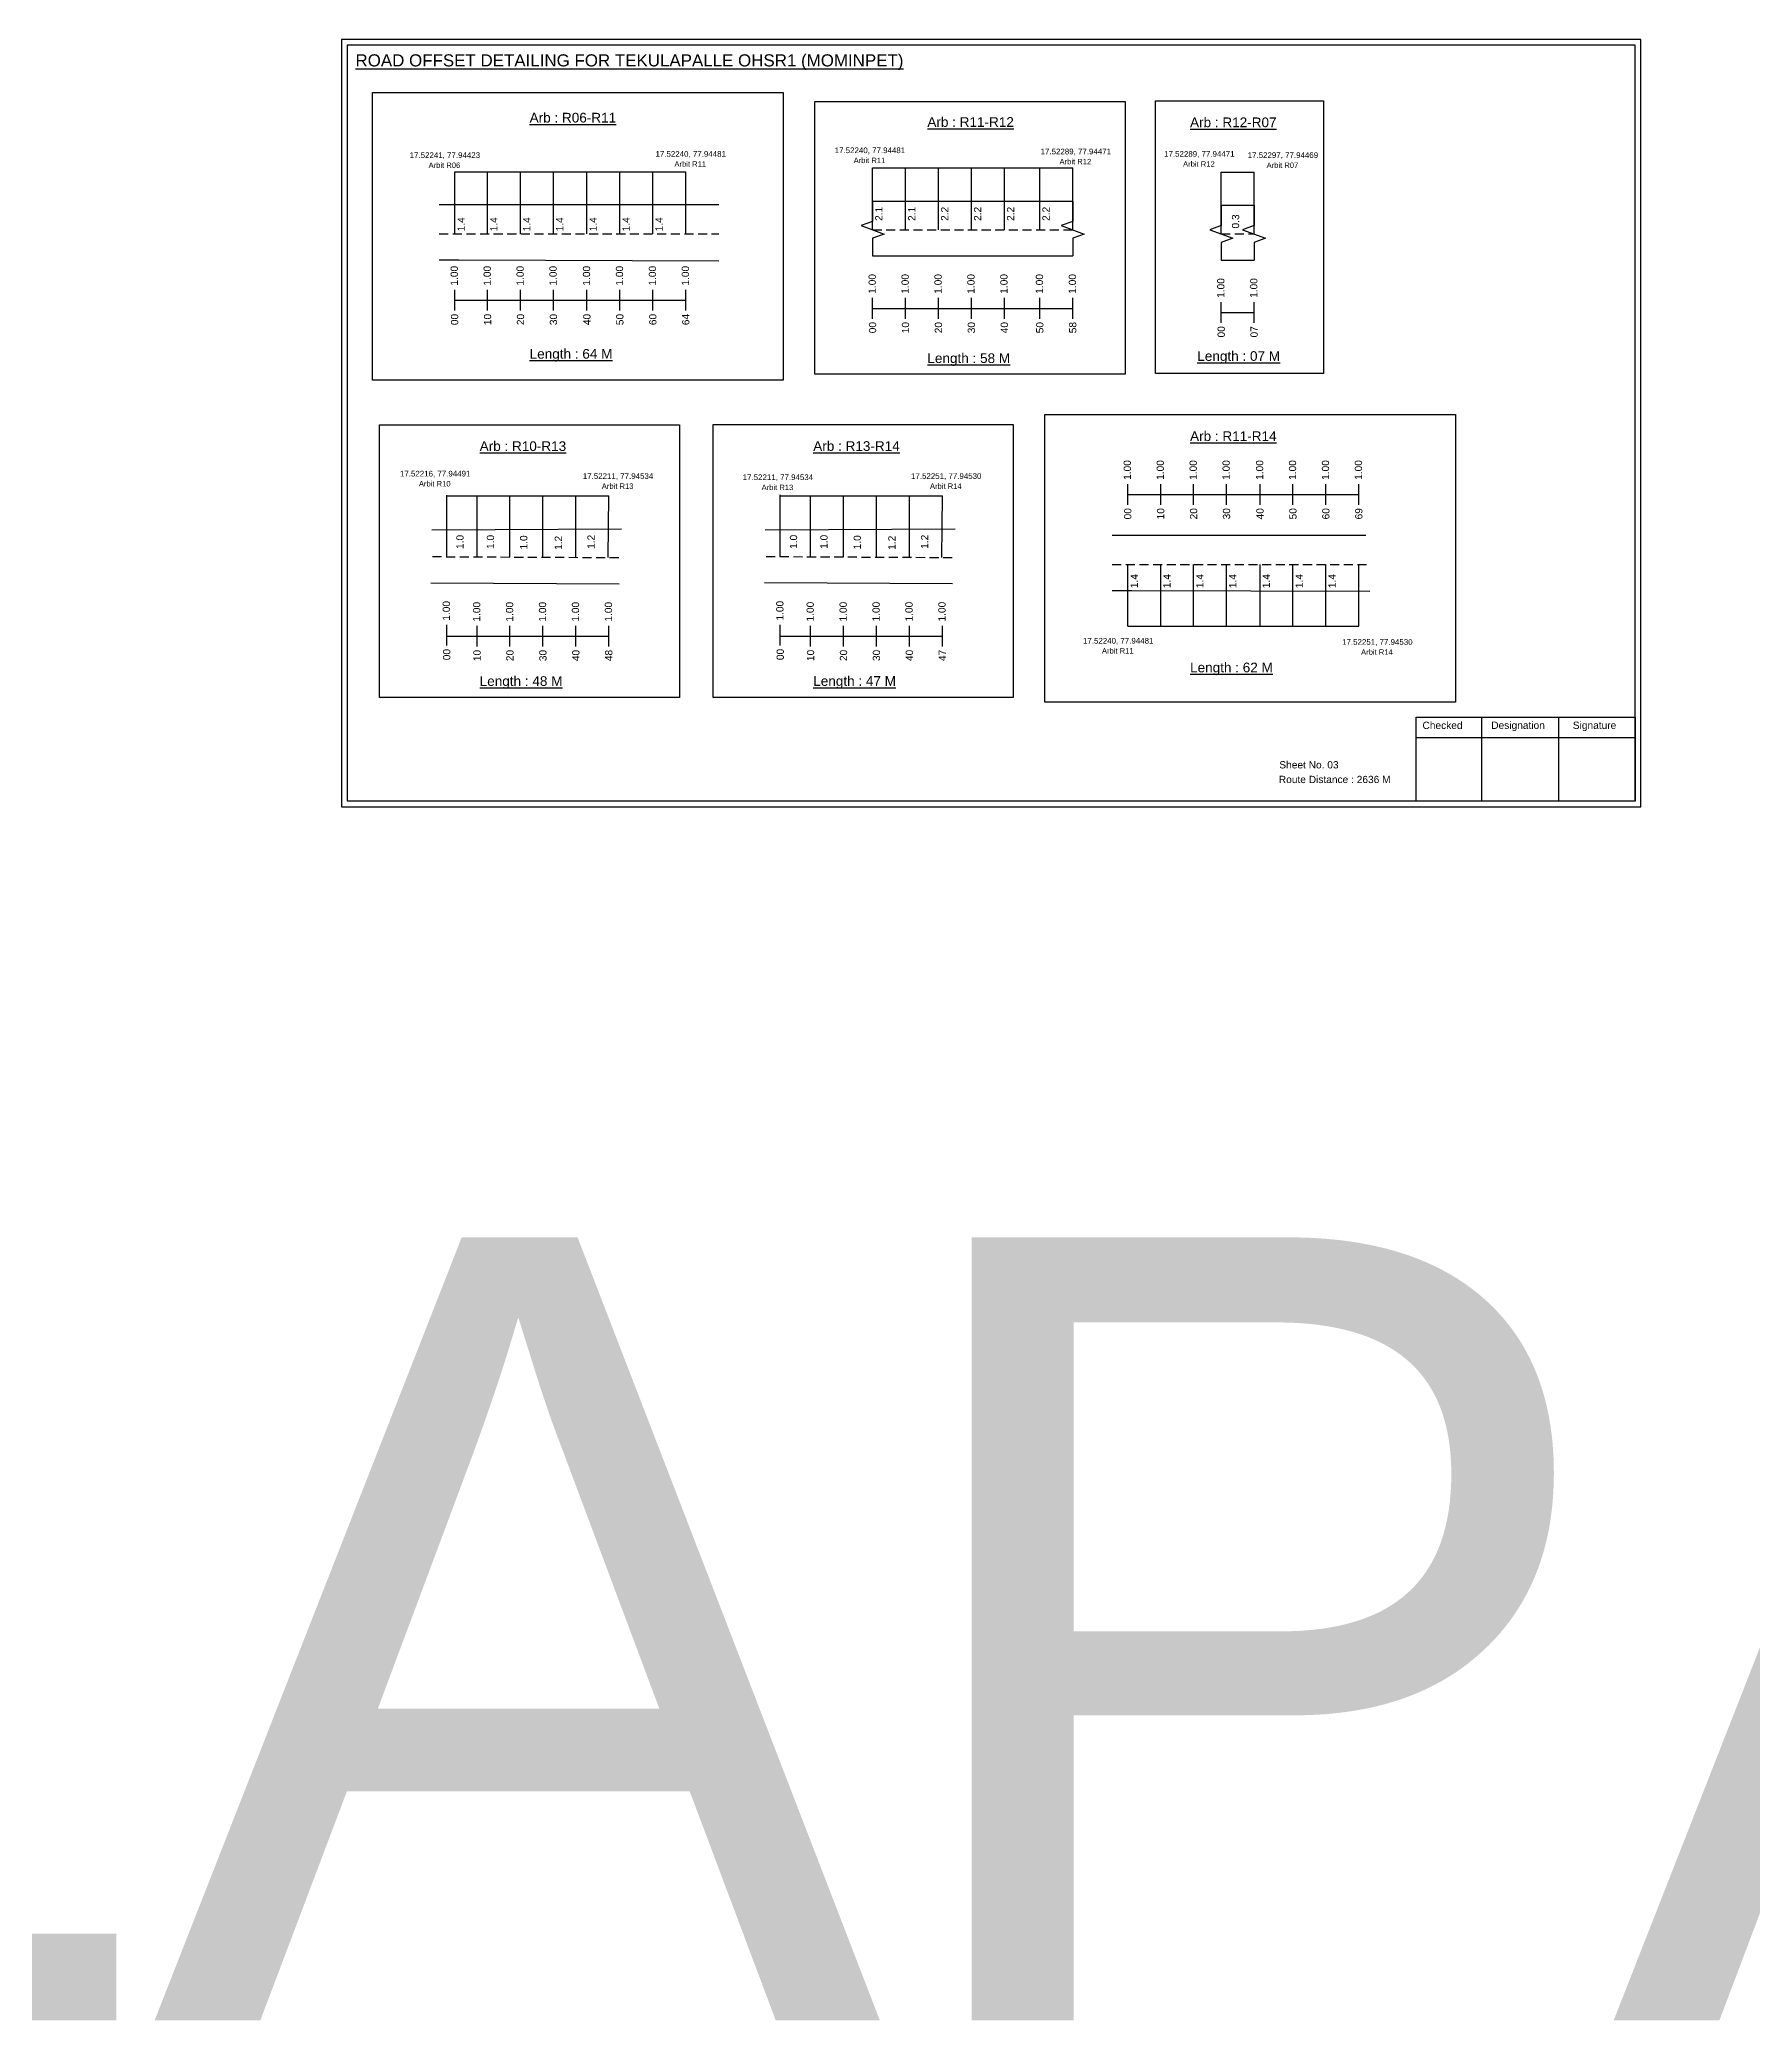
# Model space of a CAD drawing. Header units: inches. Extents: x 1745 to 7876, y -847 to 3138.
# Drawn here: x 5091 to 5798, y 926 to 1744 of the extents above; entities that cross this region are included whole.
import ezdxf

# ---------------------------------------------------------------- set-up
doc = ezdxf.new("R2010")
doc.units = ezdxf.units.IN
doc.header["$MEASUREMENT"] = 0
doc.linetypes.add('DASHED2', pattern=[0.375, 0.25, -0.125])
doc.layers.add('PDF_Geometry', color=7, linetype='Continuous')
doc.layers.add('PDF_Text', color=5, linetype='Continuous')
doc.styles.add('PDF Arial', font='arial.ttf')
doc.styles.get("Standard").update_dxf_attribs({"font": 'arial.ttf'})

msp = doc.modelspace()

# ---------------------------------------------------------------- linework, layer by layer
at = {"color": 5}
for p, q in [((5262.59, 1689.4), (5358, 1689.4)), ((5435.14, 1691.04), (5517.79, 1691.04)), ((5579.07, 1689.32), (5592.67, 1689.32)), ((5259.31, 1555.67), (5326.23, 1555.67)), ((5397.03, 1555.72), (5463.95, 1555.72)), ((5540.48, 1501.81), (5635.9, 1501.81))]:
    msp.add_line(p, q, dxfattribs=at)
for p, q in [((5262.59, 1663.86), (5262.59, 1689.4)), ((5276.19, 1663.86), (5276.19, 1689.4)), ((5289.79, 1663.86), (5289.79, 1689.4)), ((5303.39, 1663.86), (5303.39, 1689.4)), ((5317.2, 1663.86), (5317.2, 1689.4)), ((5330.8, 1663.86), (5330.8, 1689.4)), ((5344.4, 1663.86), (5344.4, 1689.4)), ((5358, 1663.86), (5358, 1689.4)), ((5435.14, 1665.5), (5435.14, 1691.04)), ((5448.74, 1665.5), (5448.74, 1691.04)), ((5462.34, 1665.5), (5462.34, 1691.04)), ((5475.94, 1665.5), (5475.94, 1691.04)), ((5489.54, 1665.5), (5489.54, 1691.04)), ((5504.19, 1665.51), (5504.19, 1691.04)), ((5517.79, 1665.51), (5517.79, 1691.04)), ((5579.07, 1663.79), (5579.07, 1689.32)), ((5592.67, 1663.79), (5592.67, 1689.32)), ((5435.14, 1677.39), (5517.79, 1677.39)), ((5371.6, 1675.75), (5256.18, 1675.75)), ((5579.07, 1675.67), (5592.67, 1675.67)), ((5256.18, 1653.06), (5264.24, 1653.06)), ((5264.24, 1653.06), (5371.6, 1652.76)), ((5435.14, 1654.7), (5517.79, 1654.7)), ((5579.07, 1652.99), (5592.67, 1652.99)), ((5259.31, 1530.43), (5259.31, 1555.97)), ((5271.83, 1530.38), (5271.83, 1555.67)), ((5285.43, 1530.33), (5285.43, 1555.67)), ((5299.03, 1530.39), (5299.03, 1555.67)), ((5312.63, 1530.13), (5312.63, 1555.67)), ((5326.01, 1530.17), (5326.23, 1555.67)), ((5397.03, 1530.48), (5397.03, 1556.02)), ((5409.55, 1530.43), (5409.55, 1555.72)), ((5423.15, 1530.38), (5423.15, 1555.72)), ((5436.75, 1530.44), (5436.75, 1555.72)), ((5450.35, 1530.18), (5450.35, 1555.72)), ((5463.72, 1530.22), (5463.95, 1555.72)), ((5253.1, 1541.63), (5331.48, 1542)), ((5390.82, 1541.68), (5469.2, 1542.04)), ((5638.81, 1539.23), (5534.07, 1539.23)), ((5540.48, 1501.81), (5540.48, 1527.35)), ((5554.08, 1501.81), (5554.08, 1527.35)), ((5567.68, 1501.81), (5567.68, 1527.35)), ((5581.28, 1501.81), (5581.28, 1527.35)), ((5595.1, 1501.81), (5595.1, 1527.35)), ((5608.7, 1501.81), (5608.7, 1527.35)), ((5622.3, 1501.81), (5622.3, 1527.35)), ((5635.9, 1501.81), (5635.9, 1527.35)), ((5252.74, 1519.79), (5330.46, 1519.36)), ((5390.45, 1519.84), (5468.18, 1519.41)), ((5534.07, 1516.54), (5542.13, 1516.54)), ((5542.13, 1516.54), (5640.43, 1516.27))]:
    msp.add_line(p, q)
at = {"linetype": 'DASHED2', "ltscale": 15}
for p, q in [((5256.18, 1663.86), (5371.6, 1663.86)), ((5435.14, 1665.51), (5517.79, 1665.51)), ((5579.07, 1663.79), (5592.67, 1663.79)), ((5253.45, 1530.58), (5331.73, 1530.17)), ((5391.17, 1530.62), (5469.45, 1530.21)), ((5534.07, 1527.35), (5639.46, 1527.35))]:
    msp.add_line(p, q, dxfattribs=at)
at = {"color": 217, "true_color": 0x93278f}
for p, q in [((5262.59, 1632.17), (5262.59, 1640.73)), ((5262.59, 1636.44), (5358, 1636.5)), ((5276.19, 1632.17), (5276.19, 1640.73)), ((5289.79, 1632.17), (5289.79, 1640.73)), ((5303.39, 1632.17), (5303.39, 1640.73)), ((5317.2, 1632.17), (5317.2, 1640.73)), ((5330.8, 1632.17), (5330.8, 1640.73)), ((5344.4, 1632.17), (5344.4, 1640.73)), ((5358, 1632.17), (5358, 1640.73)), ((5435.14, 1628.8), (5435.14, 1637.36)), ((5448.74, 1628.8), (5448.74, 1637.36)), ((5462.34, 1628.8), (5462.34, 1637.36)), ((5475.94, 1628.8), (5475.94, 1637.36)), ((5489.54, 1628.8), (5489.54, 1637.36)), ((5504.19, 1628.81), (5504.19, 1637.36)), ((5517.79, 1628.81), (5517.79, 1637.36)), ((5579.07, 1627.09), (5579.07, 1635.64)), ((5592.67, 1627.09), (5592.67, 1635.64)), ((5435.14, 1633.07), (5517.79, 1633.08)), ((5579.07, 1631.36), (5592.67, 1631.36)), ((5540.48, 1551.95), (5540.48, 1560.51)), ((5540.48, 1556.22), (5635.9, 1556.28)), ((5554.08, 1551.95), (5554.08, 1560.51)), ((5567.68, 1551.95), (5567.68, 1560.51)), ((5581.28, 1551.95), (5581.28, 1560.51)), ((5595.1, 1551.95), (5595.1, 1560.51)), ((5608.7, 1551.95), (5608.7, 1560.51)), ((5622.3, 1551.95), (5622.3, 1560.51)), ((5635.9, 1551.95), (5635.9, 1560.51)), ((5259.31, 1493.82), (5259.31, 1502.38)), ((5259.31, 1497.7), (5326.23, 1497.72)), ((5271.83, 1493.43), (5271.83, 1501.99)), ((5285.43, 1493.43), (5285.43, 1501.99)), ((5299.03, 1493.43), (5299.03, 1501.99)), ((5312.63, 1493.43), (5312.63, 1501.99)), ((5326.23, 1493.43), (5326.23, 1501.99)), ((5397.03, 1493.87), (5397.03, 1502.42)), ((5397.03, 1497.75), (5463.95, 1497.76)), ((5409.55, 1493.48), (5409.55, 1502.04)), ((5423.15, 1493.48), (5423.15, 1502.04)), ((5436.75, 1493.48), (5436.75, 1502.04)), ((5450.35, 1493.48), (5450.35, 1502.04)), ((5463.95, 1493.48), (5463.95, 1502.04))]:
    msp.add_line(p, q, dxfattribs=at)
for points in [[(5228.66, 1722.23), (5398.28, 1722.23), (5398.28, 1603.41), (5228.66, 1603.41)], [(5411.27, 1718.52), (5539.37, 1718.52), (5539.37, 1605.84), (5411.27, 1605.84)], [(5551.98, 1718.81), (5621.35, 1718.81), (5621.35, 1606.13), (5551.98, 1606.13)], [(5506.21, 1589.29), (5675.82, 1589.29), (5675.82, 1470.47), (5506.21, 1470.47)], [(5231.61, 1585.03), (5355.41, 1585.03), (5355.41, 1472.35), (5231.61, 1472.35)], [(5369.32, 1585.07), (5493.13, 1585.07), (5493.13, 1472.39), (5369.32, 1472.39)]]:
    msp.add_lwpolyline(points, close=True)
at = {"linetype": 'Continuous'}
for points in [[(5435.14, 1677.39), (5435.14, 1668.95), (5430.4, 1667.23), (5439.88, 1663.77), (5435.14, 1662.05), (5435.14, 1654.7)], [(5517.79, 1677.39), (5517.79, 1668.95), (5513.05, 1667.23), (5522.53, 1663.77), (5517.79, 1662.05), (5517.79, 1654.7)], [(5579.07, 1675.67), (5579.07, 1667.24), (5574.33, 1665.51), (5583.82, 1662.06), (5579.07, 1660.33), (5579.07, 1652.99)], [(5592.67, 1675.67), (5592.67, 1667.24), (5587.93, 1665.51), (5597.42, 1662.06), (5592.67, 1660.33), (5592.67, 1652.99)]]:
    msp.add_lwpolyline(points, dxfattribs=at)
at = {"layer": 'PDF_Geometry'}
for points in [[(5215.86, 1744.03), (5215.86, 1427.32), (5752.33, 1427.32), (5752.33, 1744.03)], [(5218.19, 1741.7), (5218.19, 1429.74), (5749.92, 1429.74), (5749.92, 1741.7)]]:
    msp.add_lwpolyline(points, close=True, dxfattribs=at)
at = {"layer": 'PDF_Geometry', "color": 242, "true_color": 0xcc1f26}
msp.add_lwpolyline([(5749.92, 1429.64), (5659.57, 1429.64), (5659.57, 1464.26), (5749.92, 1464.26)], close=True, dxfattribs=at)
for points in [[(5686.55, 1464.26), (5686.55, 1429.64)], [(5718.28, 1464.26), (5718.28, 1429.64)], [(5659.57, 1455.88), (5749.92, 1455.88)]]:
    msp.add_lwpolyline(points, dxfattribs=at)

# ---------------------------------------------------------------- texts
at = {"color": 242, "true_color": 0xcd2027}
for s, height, p in [('%%UROAD OFFSET DETAILING FOR TEKULAPALLE OHSR1 (MOMINPET)', 5, (5221.64, 1732.96)), ('%%UArb : R06-R11', 4, (5293.55, 1709.8)), ('%%UArb : R11-R12', 4, (5457.76, 1708.01)), ('%%UArb : R12-R07', 4, (5566.21, 1707.88)), ('%%ULength : 64 M', 4, (5293.55, 1612.3)), ('%%ULength : 58 M', 4, (5457.76, 1610.51)), ('%%ULength : 07 M', 4, (5569.21, 1611.38)), ('%%UArb : R10-R13', 4, (5272.92, 1574.18)), ('%%UArb : R13-R14', 4, (5410.63, 1574.22)), ('%%UArb : R11-R14', 4, (5566.22, 1578.31)), ('%%ULength : 48 M', 4, (5272.92, 1477.18)), ('%%ULength : 47 M', 4, (5410.63, 1477.22)), ('%%ULength : 62 M', 4, (5566.22, 1482.81))]:
    msp.add_text(s, height=height, dxfattribs=at).set_placement(p)
at = {"color": 5}
for s, height, p in [('17.52241, 77.94423', 2.34, (5244, 1695.16)), ('Arbit R06', 2.246, (5251.82, 1691.04)), ('17.52240, 77.94481', 2.34, (5345.5, 1695.66)), ('Arbit R11', 2.246, (5353.32, 1691.54)), ('17.52240, 77.94481', 2.34, (5419.5, 1697.16)), ('Arbit R11', 2.246, (5427.32, 1693.04)), ('17.52289, 77.94471', 2.34, (5504.5, 1696.66)), ('Arbit R12', 2.246, (5512.32, 1692.54)), ('17.52289, 77.94471', 2.34, (5555.5, 1695.66)), ('Arbit R12', 2.246, (5563.32, 1691.54)), ('17.52297, 77.94469', 2.34, (5590, 1695.16)), ('Arbit R07', 2.246, (5597.82, 1691.04)), ('17.52216, 77.94491', 2.34, (5240, 1563.66)), ('17.52211, 77.94534', 2.34, (5315.5, 1562.66)), ('17.52211, 77.94534', 2.34, (5381.5, 1562.17)), ('17.52251, 77.94530', 2.34, (5451, 1562.67)), ('Arbit R10', 2.246, (5247.82, 1559.54)), ('Arbit R13', 2.246, (5323.32, 1558.54)), ('Arbit R13', 2.246, (5389.32, 1558.04)), ('Arbit R14', 2.246, (5458.82, 1558.54)), ('17.52240, 77.94481', 2.34, (5522, 1494.66)), ('Arbit R11', 2.246, (5529.82, 1490.54)), ('17.52251, 77.94530', 2.34, (5629, 1494.16)), ('Arbit R14', 2.246, (5636.82, 1490.04))]:
    msp.add_text(s, height=height, dxfattribs=at).set_placement(p)
for s, p in [('1.4', (5266.76, 1664.86)), ('1.4', (5280.26, 1664.86)), ('1.4', (5293.86, 1664.86)), ('1.4', (5307.46, 1664.86)), ('1.4', (5321.27, 1664.86)), ('1.4', (5334.87, 1664.86)), ('1.4', (5348.47, 1664.86)), ('2.1', (5439.21, 1669.18)), ('2.1', (5452.81, 1669.18)), ('2.2', (5466.41, 1669.18)), ('2.2', (5480.01, 1669.18)), ('2.2', (5493.61, 1669.18)), ('2.2', (5508.26, 1669.18)), ('0.3', (5586.49, 1666.04)), ('1.0', (5266.27, 1533.72)), ('1.0', (5278.85, 1533.72)), ('1.0', (5292.58, 1533.52)), ('1.2', (5306.9, 1533.33)), ('1.2', (5320.42, 1533.74)), ('1.0', (5403.99, 1533.76)), ('1.0', (5416.56, 1533.76)), ('1.0', (5430.3, 1533.57)), ('1.2', (5444.61, 1533.38)), ('1.2', (5458.13, 1533.79)), ('1.4', (5544.66, 1517.54)), ('1.4', (5558.15, 1517.54)), ('1.4', (5571.75, 1517.54)), ('1.4', (5585.35, 1517.54)), ('1.4', (5599.16, 1517.54)), ('1.4', (5612.76, 1517.54)), ('1.4', (5626.36, 1517.54))]:
    msp.add_text(s, height=3, rotation=90).set_placement(p)
at = {"color": 217, "true_color": 0x93278f}
for s, p in [('1.00', (5263.91, 1642.46)), ('1.00', (5277.51, 1642.46)), ('1.00', (5291.11, 1642.46)), ('1.00', (5304.71, 1642.46)), ('1.00', (5318.53, 1642.46)), ('1.00', (5332.13, 1642.46)), ('1.00', (5345.73, 1642.46)), ('1.00', (5359.33, 1642.46)), ('1.00', (5436.46, 1639.1)), ('1.00', (5450.06, 1639.1)), ('1.00', (5463.66, 1639.1)), ('1.00', (5477.26, 1639.1)), ('1.00', (5490.86, 1639.1)), ('1.00', (5505.52, 1639.1)), ('1.00', (5519.12, 1639.1)), ('1.00', (5580.4, 1637.38)), ('1.00', (5594, 1637.38)), ('00', (5264.06, 1626.14)), ('10', (5277.66, 1626.14)), ('20', (5291.26, 1626.14)), ('30', (5304.86, 1626.14)), ('40', (5318.68, 1626.14)), ('50', (5332.28, 1626.14)), ('60', (5345.88, 1626.14)), ('64', (5359.48, 1626.14)), ('00', (5436.62, 1622.78)), ('10', (5450.22, 1622.78)), ('20', (5463.82, 1622.78)), ('30', (5477.42, 1622.78)), ('40', (5491.02, 1622.78)), ('50', (5505.67, 1622.78)), ('58', (5519.27, 1622.78)), ('00', (5580.55, 1621.06)), ('07', (5594.15, 1621.06)), ('1.00', (5541.8, 1562.25)), ('1.00', (5555.4, 1562.25)), ('1.00', (5569, 1562.25)), ('1.00', (5582.6, 1562.25)), ('1.00', (5596.42, 1562.25)), ('1.00', (5610.02, 1562.25)), ('1.00', (5623.62, 1562.25)), ('1.00', (5637.22, 1562.25)), ('00', (5541.96, 1545.93)), ('10', (5555.56, 1545.93)), ('20', (5569.16, 1545.93)), ('30', (5582.76, 1545.93)), ('40', (5596.57, 1545.93)), ('50', (5610.17, 1545.93)), ('60', (5623.77, 1545.93)), ('69', (5637.37, 1545.93)), ('1.00', (5260.64, 1504.11)), ('1.00', (5273.16, 1503.73)), ('1.00', (5286.76, 1503.73)), ('1.00', (5300.36, 1503.73)), ('1.00', (5313.96, 1503.73)), ('1.00', (5327.56, 1503.73)), ('1.00', (5398.35, 1504.16)), ('1.00', (5410.87, 1503.78)), ('1.00', (5424.47, 1503.78)), ('1.00', (5438.07, 1503.78)), ('1.00', (5451.67, 1503.78)), ('1.00', (5465.27, 1503.78)), ('00', (5260.79, 1487.79)), ('10', (5273.31, 1487.41)), ('20', (5286.91, 1487.41)), ('30', (5300.51, 1487.41)), ('40', (5314.11, 1487.41)), ('48', (5327.71, 1487.41)), ('00', (5398.5, 1487.84)), ('10', (5411.02, 1487.45)), ('20', (5424.62, 1487.45)), ('30', (5438.22, 1487.45)), ('40', (5451.82, 1487.45)), ('47', (5465.42, 1487.45))]:
    msp.add_text(s, height=3, rotation=90, dxfattribs=at).set_placement(p)
for s, height, p in [('Route Distance : 2636 M', 3, (5602.88, 1437.07)), ('Sheet No. 03', 3, (5603.07, 1443.12)), ('TEKELAPALLE 2', 323.2909, (3707.23, 926.22))]:
    msp.add_text(s, height=height).set_placement(p)
at = {"layer": 'PDF_Text', "color": 7, "attachment_point": 7, "style": 'PDF Arial'}
for s, insert, char_height in [('Checked', (5662.18, 1459.37), 3.001), ('Designation', (5690.56, 1458.54), 3.0006), ('Signature', (5724.24, 1458.54), 3.001)]:
    msp.add_mtext(s, dxfattribs=dict(at, insert=insert, char_height=char_height))

doc.saveas('drawing.dxf')
